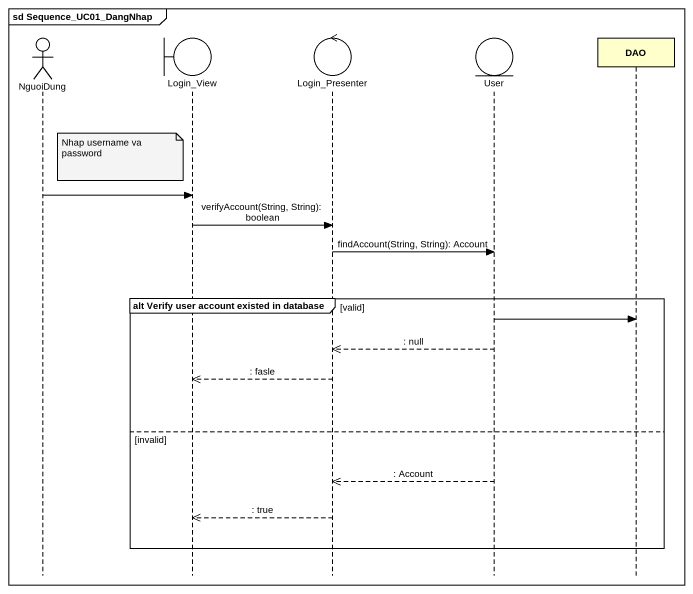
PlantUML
@startuml
mainframe sd Sequence_UC01_DangNhap
hide footbox
actor NguoiDung
boundary Login_View
control Login_Presenter
entity User
participant DAO

note left of Login_View : Nhap username va password
NguoiDung -> Login_View
Login_View -> Login_Presenter : verifyAccount(String, String): boolean
Login_Presenter -> User : findAccount(String, String): Account
group alt Verify user account existed in database [valid]
  User -> DAO
  User -->> Login_Presenter : : null
  Login_Presenter -->> Login_View : : fasle
else invalid
  User -->> Login_Presenter : : Account
  Login_Presenter -->> Login_View : : true
end
@enduml
